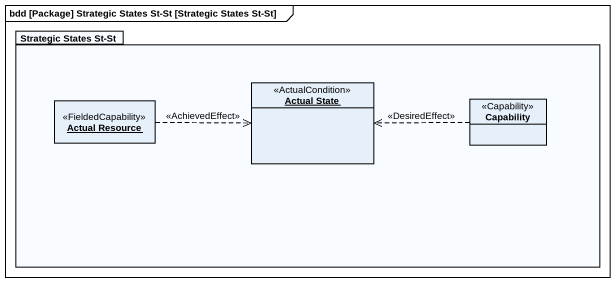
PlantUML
@startuml
mainframe bdd [Package] Strategic States St-St [Strategic States St-St]
hide circle
hide empty members
package "Strategic States St-St" as Strategic_States_St_St {
  object "Actual State" as Actual_State <<ActualCondition>>
  object "Actual Resource" as Actual_Resource <<FieldedCapability>>
  class Capability <<Capability>>
}
Actual_Resource .right.> Actual_State : <<AchievedEffect>>
Capability .left.> Actual_State : <<DesiredEffect>>
@enduml
